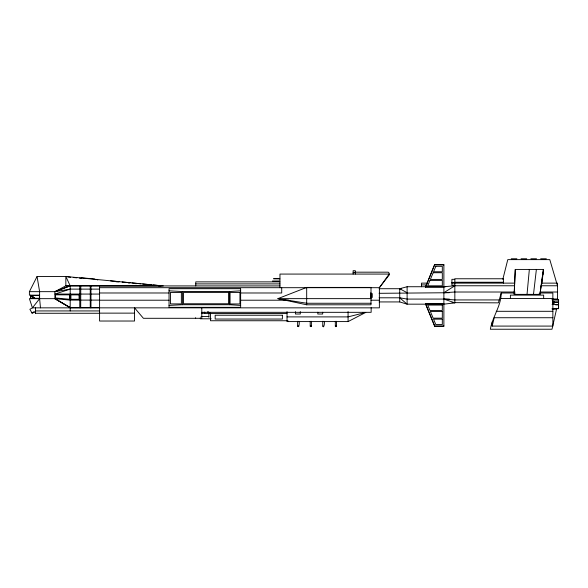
<?xml version="1.0" encoding="UTF-8"?>
<svg xmlns="http://www.w3.org/2000/svg" width="588" height="588" viewBox="0 0 588 588"><rect width="100%" height="100%" fill="white"/><g stroke="black" fill="none" stroke-linecap="round" stroke-linejoin="round"><path stroke-width="0.88" d="M80.696 307.737L80.769 285.812M515.279 269.429L514.125 294.368L539.946 294.368L543.415 269.429L515.279 269.429L514.243 293.14M527.032 294.368L529.347 269.429M129.955 282.762L128.235 282.924M160.965 285.768L158.459 285.849M533.492 294.368L536.381 269.429M541.791 283.975L543.143 272.803L542.452 275.456M543.415 269.429L539.946 294.368L538.292 294.294M298.822 321.291C299.946 322.136 298.792 328.677 297.815 326.127M311.383 321.291L311.383 326.391L310.376 326.656L310.795 326.017M323.944 321.291C325.326 321.768 323.518 329.324 323.062 326.068M336.505 321.291L336.432 326.575L335.498 326.656L335.763 326.031M556.704 308.428L552 329.236L490.341 329.236C492.501 316.778 501.226 305.775 501.211 293.008L514.97 293.008M514.206 294.037L515.779 294.294M540.071 293.008L552.86 293.008L552.86 326.083L492.163 326.083L494.207 317.733L552.86 317.733M502.828 279.315L507.782 259.624L549.795 259.624L557.483 285.768L541.1 285.768L540.637 287.334M501.211 293.008L498.418 302.849L452.106 302.622M443.881 303.709L425.499 303.709L434.694 326.377L443.881 326.377L443.881 264.519L434.694 264.519L425.499 287.187L443.881 287.187M425.499 287.187L434.694 264.519M29.4 291.663L37.059 276.492L65.841 276.492L163.266 285.922L65.841 285.841L54.904 291.663L29.4 291.663L29.4 295.161L39.616 295.161M37.059 276.492L39.616 291.663L39.616 298.667L32.436 307.847L29.878 309.295L32.186 313.36L34.736 311.912L35.508 313.272L99.585 313.272M514.662 285.768L454.84 285.768L443.881 292.721L454.84 292.016L514.97 292.016M31.943 312.934L34.045 311.743M287.025 311.603L287.025 321.585L348.074 321.585L365.773 312.412L348.074 316.895L287.025 316.895M306.686 287.414L277.904 298.638L306.686 304.797L371.006 304.797L371.006 287.414L306.686 287.414L306.686 304.797M99.593 289.112L70.207 289.112L54.904 294.066L99.585 294.066M503.401 283.129L503.401 278.763L454.84 278.763L454.84 302.849L443.881 304.165L407.116 304.165L399.722 301.931L399.722 288.715L407.116 286.731L445.711 286.731M70.207 289.112L54.904 291.663L54.904 298.667L70.2 307.744L99.585 307.649M443.881 286.731L454.84 285.768M449.364 292.721L379.135 293.316M169.043 290.825L182.42 291.538L229.489 291.538L240.639 290.825M169.043 305.415L182.42 304.731L229.489 304.731L240.639 305.415M511.251 258.764L516.889 258.764M521.064 258.764L526.701 258.764M530.876 258.764L536.513 258.764M540.688 258.764L546.325 258.764M434.694 264.975L443.881 264.975M355.306 272.178L388.22 272.178L389.168 273.126L389.168 275.037L379.378 287.694L379.378 307.847L32.436 307.847L29.4 298.667L54.904 298.667L70.207 300.101L99.585 300.101M353.131 272.391L355.306 272.391M273.839 278.433L279.609 278.433M273.604 278.866L279.873 278.866M454.84 279.322L451.907 279.322L451.907 285.217L454.84 285.217M272.428 281.013L279.329 281.013M279.888 281.873L195.767 281.873L195.767 285.922M454.84 282.247L503.401 282.247M451.907 282.438L454.84 282.438M427.777 283.115L421.508 283.115L421.508 286.731M451.907 283.129L514.669 283.129M541.298 283.129L557.483 283.129L557.483 299.821M195.767 283.894L279.888 283.894M421.508 284.923L426.881 284.923M99.593 285.922L279.888 285.922M99.585 287.694L379.378 287.694L389.168 274.074L279.969 274.074L279.969 287.694M379.135 288.715L401.369 288.715M540.144 292.016L557.483 292.016M99.585 292.986L169.043 292.986M240.639 292.986L281.718 292.986L281.718 287.694M379.135 297.8L399.722 297.8L407.116 299.079L449.364 299.079M501.211 298.447L552.86 298.447M371.006 298.638L277.904 298.638L306.686 303.254L371.006 303.254M552.86 298.983L557.483 298.983M556.77 299.483L558.6 299.483L558.6 308.502L555.763 308.509M552.103 299.682L558.6 299.682M552.103 299.887L558.512 299.887M499.168 299.931L454.84 299.931L443.881 299.079L454.84 302.849M99.585 300.211L169.094 300.211M240.433 300.211L288.826 300.211M371.006 300.211L379.378 300.211M552.676 301.46L554.455 301.46L554.455 303.085L552.676 303.085M552.676 301.673L554.455 301.673M552.676 301.813L554.455 301.813M379.135 301.931L399.722 301.931M552.676 301.997L554.455 301.997M554.455 302.07L558.512 302.07M552.676 302.254L558.512 302.254M555.682 302.372L558.512 302.372M552.676 302.769L554.455 302.769M552.103 304.437L558.512 304.437M555.682 304.871L558.512 304.871M552.103 308.707L558.512 308.707L558.512 299.682M552.103 309.067L556.52 309.067L556.52 308.509M35.508 310.934L99.585 310.934M496.235 311.302L552.86 311.302M201.787 312.324L371.146 312.324L371.146 307.7M99.585 313.132L134.534 313.132M201.346 313.286L204.697 313.286M287.025 313.529L204.697 313.58L204.697 312.11M201.052 316.432L208.894 316.432M211.224 318.792L200.339 318.792L200.339 317.726M287.025 320.747L210.519 320.747L210.519 313.529L208.417 311.978M287.738 320.901L288.127 320.901M425.499 303.709L434.694 325.921L443.881 325.921M94.771 279.035L81.35 277.734L81.298 278.286L79.512 278.109M110.632 280.895L119.482 281.748M122.194 282.012L130.154 282.784M131.984 282.96L140.833 283.82M142.663 283.997L151.506 284.849M153.336 285.026L161.171 285.783M67.885 276.985L70.567 277.242M73.25 277.507L76.83 277.852M115.873 281.726L118.401 281.975M122.326 282.35L124.017 282.512M133.844 283.467L136.379 283.71M146.214 284.666L148.742 284.908M336.071 326.031L336.505 326.391M310.949 326.031L311.383 326.391M298.388 326.031L298.822 326.391M399.722 288.715L407.116 292.721M207.505 311.743L210.519 313.529M35.089 298.667L30.561 295.161L30.561 298.667M399.722 297.8L407.116 304.165L407.116 286.731M39.616 298.667L40.469 307.847M556.601 308.303L556.601 308.869M543.657 298.447L543.657 295.117L510.406 295.117L510.406 298.447M492.163 321.908L492.163 326.083M434.694 325.921L434.694 326.377M372.255 293.588L372.255 297.477M371.065 293.963L371.065 294.39M371.065 294.72L371.065 296.345M371.065 296.675L371.065 297.102M370.881 292.677L370.881 298.388M355.306 274.074L355.306 270.708L353.131 270.708L353.131 274.074M348.074 311.596L348.074 321.585M335.322 321.291L335.322 326.391M322.761 321.291L322.761 326.391M322.687 312.25L322.687 314.021L317.807 314.021L317.807 312.25M310.199 321.291L310.199 326.391M300.306 311.618L300.306 314.021L295.426 314.021L295.426 311.618M297.638 321.291L297.638 326.391M229.489 291.538L229.489 304.731M208.894 312.889L208.894 317.336M201.787 307.847L201.787 318.299L143.406 318.299L134.534 307.847L134.534 321.026L99.585 321.026L99.593 285.812L65.841 285.834L65.841 276.492L70.2 285.841L70.2 310.934M195.628 317.726L195.628 318.431M182.42 291.538L182.42 304.731M90.964 285.812L90.964 307.737M90.258 285.812L90.258 307.737M79.77 285.812L79.77 307.737M35.508 307.847L35.508 313.272M95.954 279.638A1.169 1.169 0 0 1 97.755 280.057M70.207 285.812L54.904 291.663L70.2 285.841M429.975 280.402L427.733 285.819L442.316 285.819L442.316 280.402L429.975 280.402M433.15 272.729L430.379 279.425L442.316 279.425L442.316 272.729L433.15 272.729M435.796 266.335L433.554 271.759L442.316 271.759L442.316 266.335L435.796 266.335M240.639 288.701L169.043 288.701L169.043 307.34L240.639 307.34L240.639 288.701M181.361 292.427L170.439 292.427L170.439 303.9L181.361 303.9L181.361 292.427M228.578 292.412L183.507 292.412L183.507 303.761L228.578 303.761L228.578 292.412M239.941 292.42L230.055 292.42L230.055 303.959L239.941 303.959L239.941 292.42M69.685 294.831L55.434 294.831L55.434 297.947L69.685 299.285L69.685 294.831M79.071 294.882L70.905 294.882L70.905 299.285L79.071 299.285L79.071 294.882M39.396 295.521L31.539 295.521L35.133 298.3L39.396 298.3L39.396 295.521M34.104 298.3L30.774 298.3L30.774 295.727L34.104 298.3M442.316 305.069L427.733 305.069L429.975 310.493L442.316 310.493L442.316 305.069M442.316 311.464L430.379 311.464L433.15 318.167L442.316 318.167L442.316 311.464M282.38 315.227L215.164 315.227L215.164 319.049L282.38 319.049L282.38 315.227M442.316 319.137L433.554 319.137L435.796 324.561L442.316 324.561L442.316 319.137M70.2 307.642L54.904 298.667L70.2 307.642"/></g></svg>
